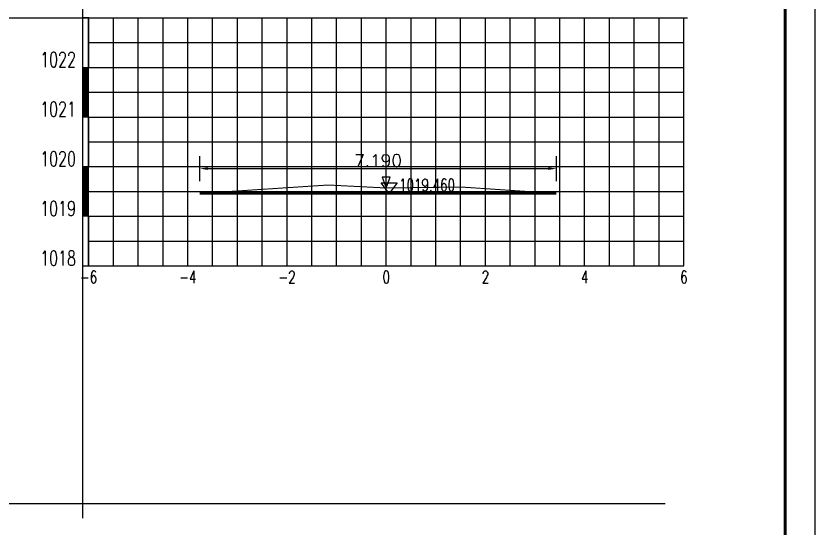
# Model space of a CAD drawing. Extents: x 695776 to 1250176, y 4443437 to 9025597.
# Drawn here: x 736352 to 752460, y 4452989 to 4463304 of the extents above; entities that cross this region are included whole.
import ezdxf
from ezdxf.enums import TextEntityAlignment as Align

# ---------------------------------------------------------------- set-up
doc = ezdxf.new("R2010")
doc.units = 0
doc.header["$LTSCALE"] = 0.5
doc.header["$PDSIZE"] = 0.2
doc.linetypes.add('ACAD_ISO07W100', pattern=[3.5, 0.5, -3])
doc.linetypes.add('CENTER2', pattern=[28.575, 19.05, -3.175, 3.175, -3.175])
doc.layers.get('0').update_dxf_attribs({"linetype": 'CONTINUOUS'})
doc.layers.get('Defpoints').update_dxf_attribs({"linetype": 'CONTINUOUS'})
for name, color, linetype in [('KEDU', 7, 'CONTINUOUS'), ('MIGE', 4, 'ACAD_ISO07W100'), ('MIGE1', 11, 'CONTINUOUS'), ('SANJIAO', 212, 'CONTINUOUS'), ('SHEJI', 1, 'CONTINUOUS'), ('YUANSHI', 2, 'CONTINUOUS'), ('ZHOUXIAN', 20, 'CENTER2'), ('图框', 7, 'CONTINUOUS'), ('辅助线', 3, 'CONTINUOUS')]:
    doc.layers.add(name, color=color, linetype=linetype)
doc.styles.get("Standard").update_dxf_attribs({"font": 'rs.shx', "bigfont": 'hztxt.shx'})
doc.dimstyles.get("Standard").update_dxf_attribs({"dimtxt": 0.18, "dimasz": 0.18, "dimexe": 0.18, "dimexo": 0.0625, "dimgap": 0.09, "dimtad": 0, "dimtih": 1, "dimtoh": 1, "dimdec": 4, "dimzin": 0, "dimdsep": 46, "dimtxsty": 'Standard', "dimcen": 0.09, "dimadec": 0, "dimazin": 0, "dimtfac": 1, "dimtdec": 4, "dimtofl": 0, "dimtmove": 0, "dimatfit": 3, "dimfxl": 0, "dimtolj": 1, "dimtzin": 0, "dimarcsym": 0})

# ---------------------------------------------------------------- blocks, each defined once
blk = doc.blocks.new('zhunghao')
blk.add_lwpolyline([(0, 0), (0.326, 0.863), (-0.326, 0.863), (0, 0)])
blk = doc.blocks.new('ele_sym08')
blk.add_line((0, 0), (5.597, 0))
blk.add_lwpolyline([(0.901, -0.002), (0.249, 0.861), (1.553, 0.861), (0.901, -0.002)])
at = {"width": 0.7}
blk.add_attdef('ELEVAT', (1.703, 0.181), '', height=1, dxfattribs=at)
blk = doc.blocks.new('*D892')
at = {"color": 0, "lineweight": -2}
for p, q in [((740056, 4459979), (740056, 4460479)), ((747246, 4459979), (747246, 4460479)), ((740219, 4460229), (747084, 4460229))]:
    blk.add_line(p, q, dxfattribs=at)
at = {"color": 0}
for points in [[(740219, 4460256), (740219, 4460202), (740056, 4460229)], [(747084, 4460256), (747084, 4460202), (747246, 4460229)]]:
    blk.add_solid(points, dxfattribs=at)
at = {"layer": 'Defpoints', "color": 0}
for p in [(747246, 4460229), (740056, 4459729), (747246, 4459729)]:
    blk.add_point(p, dxfattribs=at)
at = {"color": 0, "insert": (743651, 4460391), "char_height": 250, "attachment_point": 5}
blk.add_mtext('\\A1;7.190', dxfattribs=at)
blk = doc.blocks.new('bc1_100')
blk.add_lwpolyline([(0.064, 1), (-0.063, 1), (-0.063, 0), (0.064, 0)], close=True)
at = {"width": 0.7}
blk.add_attdef('BC', text='', height=0.3, dxfattribs=at).set_placement((-0.193, 0.007), align=Align.RIGHT)
blk = doc.blocks.new('bc0_100')
for p, q in [((-0.063, 1), (-0.063, 0)), ((0.063, 0), (0.063, 1))]:
    blk.add_line(p, q)
at = {"const_width": 0.126}
blk.add_lwpolyline([(0, 1), (0, 0)], dxfattribs=at)
at = {"width": 0.7}
blk.add_attdef('BC', text='', height=0.3, dxfattribs=at).set_placement((-0.193, 0.007), align=Align.RIGHT)

msp = doc.modelspace()

# ---------------------------------------------------------------- linework, layer by layer
at = {"layer": 'MIGE', "linetype": 'Continuous'}
for p, q in [((738316.4101, 4458268.9282), (738316.4101, 4463268.9282)), ((739316.4101, 4458268.9282), (739316.4101, 4463268.9282)), ((740316.4101, 4458268.9282), (740316.4101, 4463268.9282)), ((741316.4101, 4458268.9282), (741316.4101, 4463268.9282)), ((742316.4101, 4458268.9282), (742316.4101, 4463268.9282)), ((743316.4101, 4458268.9282), (743316.4101, 4463268.9282)), ((744316.4101, 4458268.9282), (744316.4101, 4463268.9282)), ((745316.4101, 4458268.9282), (745316.4101, 4463268.9282)), ((746316.4101, 4458268.9282), (746316.4101, 4463268.9282)), ((747316.4101, 4458268.9282), (747316.4101, 4463268.9282)), ((748316.4101, 4458268.9282), (748316.4101, 4463268.9282)), ((749316.4101, 4458268.9282), (749316.4101, 4463268.9282)), ((737816.4101, 4462768.9282), (749816.4101, 4462768.9282)), ((737816.4101, 4461768.9282), (749816.4101, 4461768.9282)), ((737816.4101, 4460768.9282), (749816.4101, 4460768.9282)), ((737816.4101, 4459768.9282), (749816.4101, 4459768.9282)), ((737816.4101, 4458768.9282), (749816.4101, 4458768.9282))]:
    msp.add_line(p, q, dxfattribs=at)
at = {"layer": 'MIGE1'}
for p, q in [((737816.4101, 4463268.9282), (749816.4101, 4463268.9282)), ((737816.4101, 4458268.9282), (737816.4101, 4463268.9282)), ((738816.4101, 4458268.9282), (738816.4101, 4463268.9282)), ((739816.4101, 4458268.9282), (739816.4101, 4463268.9282)), ((740816.4101, 4458268.9282), (740816.4101, 4463268.9282)), ((741816.4101, 4458268.9282), (741816.4101, 4463268.9282)), ((742816.4101, 4458268.9282), (742816.4101, 4463268.9282)), ((743816.4101, 4458268.9282), (743816.4101, 4463268.9282)), ((744816.4101, 4458268.9282), (744816.4101, 4463268.9282)), ((745816.4101, 4458268.9282), (745816.4101, 4463268.9282)), ((746816.4101, 4458268.9282), (746816.4101, 4463268.9282)), ((747816.4101, 4458268.9282), (747816.4101, 4463268.9282)), ((748816.4101, 4458268.9282), (748816.4101, 4463268.9282)), ((749816.4101, 4458268.9282), (749816.4101, 4463268.9282)), ((737816.4101, 4462268.9282), (749816.4101, 4462268.9282)), ((737816.4101, 4461268.9282), (749816.4101, 4461268.9282)), ((737816.4101, 4460268.9282), (749816.4101, 4460268.9282)), ((737816.4101, 4459268.9282), (749816.4101, 4459268.9282)), ((737816.4101, 4458268.9282), (749816.4101, 4458268.9282))]:
    msp.add_line(p, q, dxfattribs=at)
at = {"layer": 'SHEJI', "const_width": 50}
msp.add_lwpolyline([(740056.4101, 4459728.9282), (743816.4101, 4459728.9282), (747246.4101, 4459728.9282)], dxfattribs=at)
at = {"layer": 'YUANSHI', "const_width": 20}
msp.add_lwpolyline([(740056.4101, 4459728.9282), (742646.4101, 4459898.9282), (743816.4101, 4459838.9282), (745316.4101, 4459858.9282), (747246.4101, 4459728.9282)], dxfattribs=at)
at = {"layer": 'ZHOUXIAN'}
msp.add_line((743816.4101, 4459228.9282), (743816.4101, 4460398.9282), dxfattribs=at)
at = {"layer": '图框', "linetype": 'Continuous', "lineweight": -2, "flags": 128}
msp.add_lwpolyline([(702060.3742, 4479076.8735), (702060.3742, 4443436.8735), (752460.3742, 4443436.8735), (752460.3742, 4479076.8735), (702060.3742, 4479076.8735)], dxfattribs=at)
at = {"layer": '图框', "linetype": 'Continuous', "lineweight": 60, "flags": 128}
msp.add_lwpolyline([(705060.3742, 4478476.8735), (751860.3742, 4478476.8735), (751860.3742, 4444036.8735), (705060.3742, 4444036.8735), (705060.3742, 4478476.8735)], dxfattribs=at)
at = {"layer": '辅助线'}
for points in [[(737690.2146, 4473865.1929), (737690.2146, 4453187.7944)], [(707431.6939, 4463268.9282), (749887.0355, 4463268.9282)], [(707431.6939, 4453482.6445), (749437.0154, 4453482.6445)]]:
    msp.add_lwpolyline(points, dxfattribs=at)

# ---------------------------------------------------------------- block references
at = {"xscale": 250, "yscale": 250, "zscale": 250}
msp.add_blockref('ele_sym08', (743651.4101, 4459728.9282), dxfattribs=at).add_auto_attribs({'ELEVAT': '1019.460'})
at = {"layer": 'KEDU', "xscale": 1000, "yscale": 1000, "zscale": 1000}
for name, p, values in [('bc1_100', (737753.1621, 4462268.9282), {'BC': '1022'}), ('bc0_100', (737753.1621, 4461268.9282), {'BC': '1021'}), ('bc1_100', (737753.1621, 4460268.9282), {'BC': '1020'}), ('bc0_100', (737753.1621, 4459268.9282), {'BC': '1019'}), ('bc1_100', (737753.1621, 4458268.9282), {'BC': '1018'})]:
    msp.add_blockref(name, p, dxfattribs=at).add_auto_attribs(values)
at = {"layer": 'SANJIAO', "xscale": 250, "yscale": 250, "zscale": 250}
msp.add_blockref('zhunghao', (743816.4101, 4459838.9282), dxfattribs=at)

# ---------------------------------------------------------------- texts
at = {"layer": 'KEDU', "width": 0.7}
for s, p in [('-6', (737816.4101, 4457918.9282)), ('-4', (739816.4101, 4457918.9282)), ('-2', (741816.4101, 4457918.9282)), ('0', (743816.4101, 4457918.9282)), ('0', (743816.4101, 4457918.9282)), ('2', (745816.4101, 4457918.9282)), ('4', (747816.4101, 4457918.9282)), ('6', (749816.4101, 4457918.9282))]:
    msp.add_text(s, height=250, dxfattribs=at).set_placement(p, align=Align.CENTER)

# ---------------------------------------------------------------- dimensions: what is measured, and where the dimension line sits
dim = msp.add_linear_dim(base=(747246.4101, 4460228.9282), p1=(740056.4101, 4459728.9282), p2=(747246.4101, 4459728.9282), dimstyle='Standard', override={"dimtxt": 250, "dimasz": 162.5, "dimexe": 250, "dimexo": 250, "dimgap": 37.5, "dimtad": 1, "dimtih": 0, "dimtoh": 0, "dimdec": 3, "dimlfac": 0.001})
dim.commit()
dim.dimension.update_dxf_attribs({"geometry": '*D892', "text_midpoint": (743651.4101, 4460391.4282)})

doc.saveas('drawing.dxf')
